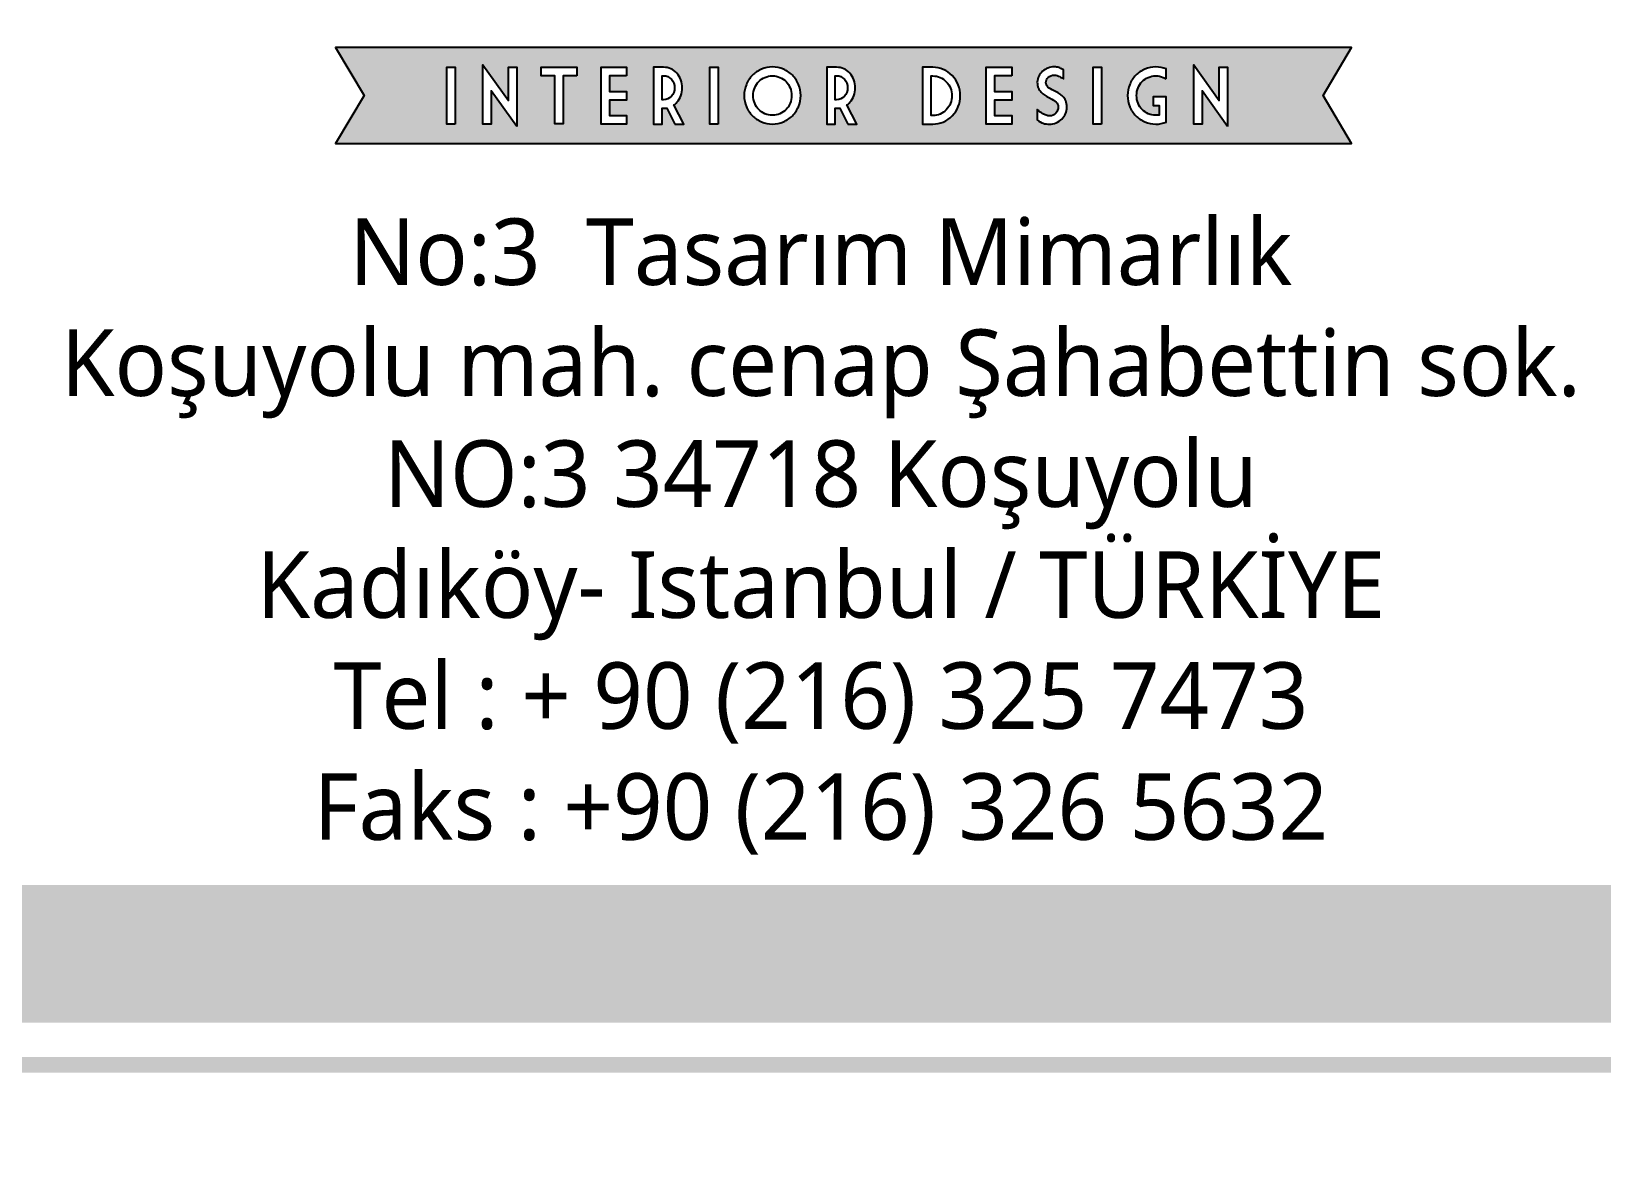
# Model space of a CAD drawing. Header units: millimetres. Extents: x 54215 to 67697, y 23496 to 56611.
# Drawn here: x 59901.1 to 59986.3, y 30303.1 to 30364.5 of the extents above; entities that cross this region are included whole.
import ezdxf

# ---------------------------------------------------------------- set-up
doc = ezdxf.new("R2010")
doc.units = ezdxf.units.MM
doc.layers.add('no3_lejand', color=255, linetype='Continuous', lineweight=13)
doc.styles.get("Standard").update_dxf_attribs({"font": 'arial.ttf'})

msp = doc.modelspace()

# ---------------------------------------------------------------- hatches: boundary and pattern name
at = {"true_color": 0xe74a37}
h = msp.add_hatch(color=13, dxfattribs=at)
h.dxf.hatch_style = 1
h.paths.add_polyline_path([(59962.3, 30363.628), (59927.987, 30363.628), (59917.58, 30363.628), (59919.13, 30361.018), (59917.58, 30358.407), (59927.987, 30358.407), (59962.3, 30358.407), (59972.708, 30358.407), (59971.157, 30361.018), (59972.708, 30363.628)])
h.paths.add_polyline_path([(59924.084, 30359.467), (59923.63, 30359.467), (59923.63, 30362.55), (59924.084, 30362.55)])
h.paths.add_polyline_path([(59927.421, 30359.331), (59926.037, 30361.266), (59926.037, 30359.467), (59925.583, 30359.467), (59925.583, 30362.693), (59926.967, 30360.753), (59926.967, 30362.567), (59927.421, 30362.567)])
h.paths.add_polyline_path([(59930.681, 30362.081), (59929.935, 30362.081), (59929.935, 30359.484), (59929.481, 30359.484), (59929.481, 30362.081), (59928.735, 30362.081), (59928.735, 30362.567), (59930.681, 30362.567)])
h.paths.add_polyline_path([(59933.377, 30362.081), (59932.451, 30362.081), (59932.451, 30361.243), (59933.377, 30361.243), (59933.377, 30360.774), (59932.451, 30360.774), (59932.451, 30359.936), (59933.377, 30359.936), (59933.377, 30359.467), (59931.995, 30359.467), (59931.995, 30362.55), (59933.377, 30362.55)])
edge = h.paths.add_edge_path()
edge.add_spline(control_points=[(59936.298, 30360.868), (59936.298, 30360.868), (59936.298, 30360.868), (59936.099, 30360.65), (59936.049, 30360.596), (59935.998, 30360.548), (59935.943, 30360.508), (59935.943, 30360.508), (59936.485, 30359.463), (59936.485, 30359.463), (59936.485, 30359.463), (59935.998, 30359.463), (59935.998, 30359.463), (59935.998, 30359.463), (59935.549, 30360.338), (59935.549, 30360.338), (59935.493, 30360.329), (59935.436, 30360.324), (59935.378, 30360.324), (59935.351, 30360.324), (59935.324, 30360.325), (59935.297, 30360.327), (59935.297, 30360.327), (59935.297, 30359.471), (59935.297, 30359.471), (59935.297, 30359.471), (59934.843, 30359.471), (59934.843, 30359.471), (59934.843, 30359.471), (59934.843, 30362.554), (59934.843, 30362.554), (59934.843, 30362.554), (59935.297, 30362.554), (59935.297, 30362.554), (59935.297, 30362.554), (59935.297, 30362.553), (59935.297, 30362.553), (59935.324, 30362.554), (59935.351, 30362.554), (59935.378, 30362.554), (59935.66, 30362.554), (59935.901, 30362.445), (59936.099, 30362.228), (59936.298, 30362.009), (59936.397, 30361.747), (59936.397, 30361.44), (59936.397, 30361.132), (59936.298, 30360.868)], knot_values=[0, 0, 0, 0, 0.00005, 0.0001, 1, 1, 1, 2, 2, 2, 3, 3, 3, 4, 4, 4, 5, 5, 5, 6, 6, 6, 7, 7, 7, 8, 8, 8, 9, 9, 9, 10, 10, 10, 11, 11, 11, 12, 12, 12, 13, 13, 13, 14, 14, 14, 15, 15, 15, 15], degree=3, periodic=0)
h.paths.add_polyline_path([(59938.338, 30359.467), (59937.884, 30359.467), (59937.884, 30362.567), (59938.338, 30362.567)])
edge = h.paths.add_edge_path()
edge.add_spline(control_points=[(59942.231, 30362.258), (59942.231, 30362.258), (59942.231, 30362.258), (59942.369, 30362.119), (59942.509, 30361.979), (59942.618, 30361.814), (59942.699, 30361.624), (59942.779, 30361.433), (59942.82, 30361.23), (59942.82, 30361.017), (59942.82, 30360.802), (59942.779, 30360.6), (59942.699, 30360.413), (59942.618, 30360.225), (59942.509, 30360.061), (59942.369, 30359.922), (59942.231, 30359.782), (59942.068, 30359.671), (59941.883, 30359.59), (59941.698, 30359.508), (59941.499, 30359.467), (59941.287, 30359.467), (59941.074, 30359.467), (59940.875, 30359.508), (59940.69, 30359.59), (59940.505, 30359.671), (59940.342, 30359.782), (59940.203, 30359.922), (59940.064, 30360.061), (59939.954, 30360.225), (59939.874, 30360.413), (59939.794, 30360.6), (59939.753, 30360.802), (59939.753, 30361.017), (59939.753, 30361.23), (59939.794, 30361.433), (59939.874, 30361.624), (59939.954, 30361.814), (59940.064, 30361.979), (59940.203, 30362.119), (59940.342, 30362.258), (59940.505, 30362.369), (59940.69, 30362.45), (59940.875, 30362.531), (59941.074, 30362.572), (59941.287, 30362.572), (59941.499, 30362.572), (59941.698, 30362.531), (59941.883, 30362.45), (59942.068, 30362.369), (59942.231, 30362.258)], knot_values=[0, 0, 0, 0, 0.00005, 0.0001, 1, 1, 1, 2, 2, 2, 3, 3, 3, 4, 4, 4, 5, 5, 5, 6, 6, 6, 7, 7, 7, 8, 8, 8, 9, 9, 9, 10, 10, 10, 11, 11, 11, 12, 12, 12, 13, 13, 13, 14, 14, 14, 15, 15, 15, 16, 16, 16, 16], degree=3, periodic=0)
edge = h.paths.add_edge_path()
edge.add_spline(control_points=[(59945.684, 30360.868), (59945.684, 30360.868), (59945.684, 30360.868), (59945.486, 30360.65), (59945.436, 30360.596), (59945.383, 30360.548), (59945.33, 30360.508), (59945.33, 30360.508), (59945.871, 30359.463), (59945.871, 30359.463), (59945.871, 30359.463), (59945.385, 30359.463), (59945.385, 30359.463), (59945.385, 30359.463), (59944.935, 30360.338), (59944.935, 30360.338), (59944.879, 30360.329), (59944.822, 30360.324), (59944.764, 30360.324), (59944.737, 30360.324), (59944.71, 30360.325), (59944.683, 30360.327), (59944.683, 30360.327), (59944.683, 30359.471), (59944.683, 30359.471), (59944.683, 30359.471), (59944.229, 30359.471), (59944.229, 30359.471), (59944.229, 30359.471), (59944.229, 30362.554), (59944.229, 30362.554), (59944.229, 30362.554), (59944.683, 30362.554), (59944.683, 30362.554), (59944.683, 30362.554), (59944.683, 30362.553), (59944.683, 30362.553), (59944.71, 30362.554), (59944.737, 30362.554), (59944.764, 30362.554), (59945.047, 30362.554), (59945.287, 30362.445), (59945.486, 30362.228), (59945.684, 30362.009), (59945.783, 30361.747), (59945.783, 30361.44), (59945.783, 30361.132), (59945.684, 30360.868)], knot_values=[0, 0, 0, 0, 0.00005, 0.0001, 1, 1, 1, 2, 2, 2, 3, 3, 3, 4, 4, 4, 5, 5, 5, 6, 6, 6, 7, 7, 7, 8, 8, 8, 9, 9, 9, 10, 10, 10, 11, 11, 11, 12, 12, 12, 13, 13, 13, 14, 14, 14, 15, 15, 15, 15], degree=3, periodic=0)
edge = h.paths.add_edge_path()
edge.add_spline(control_points=[(59949.985, 30362.55), (59949.985, 30362.55), (59949.985, 30362.55), (59949.985, 30362.55), (59950.397, 30362.55), (59950.748, 30362.4), (59951.039, 30362.099), (59951.331, 30361.798), (59951.476, 30361.434), (59951.476, 30361.009), (59951.476, 30360.584), (59951.331, 30360.221), (59951.039, 30359.919), (59950.748, 30359.618), (59950.397, 30359.467), (59949.985, 30359.467), (59949.985, 30359.467), (59949.436, 30359.467), (59949.436, 30359.467), (59949.436, 30359.467), (59949.436, 30362.55), (59949.436, 30362.55), (59949.436, 30362.55), (59949.985, 30362.55)], knot_values=[0, 0, 0, 0, 0.00005, 0.0001, 1, 1, 1, 2, 2, 2, 3, 3, 3, 4, 4, 4, 5, 5, 5, 6, 6, 6, 7, 7, 7, 7], degree=3, periodic=0)
h.paths.add_polyline_path([(59954.269, 30362.081), (59953.342, 30362.081), (59953.342, 30361.243), (59954.269, 30361.243), (59954.269, 30360.774), (59953.342, 30360.774), (59953.342, 30359.936), (59954.269, 30359.936), (59954.269, 30359.467), (59952.886, 30359.467), (59952.886, 30362.55), (59954.269, 30362.55)])
edge = h.paths.add_edge_path()
edge.add_spline(control_points=[(59956.974, 30361.035), (59956.974, 30361.035), (59956.974, 30361.035), (59957.04, 30360.971), (59957.106, 30360.906), (59957.159, 30360.825), (59957.2, 30360.728), (59957.241, 30360.63), (59957.262, 30360.515), (59957.265, 30360.38), (59957.265, 30360.258), (59957.24, 30360.14), (59957.19, 30360.029), (59957.14, 30359.919), (59957.071, 30359.821), (59956.981, 30359.735), (59956.892, 30359.65), (59956.79, 30359.583), (59956.674, 30359.535), (59956.559, 30359.487), (59956.438, 30359.463), (59956.312, 30359.463), (59956.183, 30359.463), (59956.068, 30359.48), (59955.969, 30359.513), (59955.87, 30359.547), (59955.763, 30359.607), (59955.65, 30359.693), (59955.65, 30359.693), (59955.65, 30360.269), (59955.65, 30360.269), (59955.721, 30360.193), (59955.774, 30360.14), (59955.813, 30360.113), (59955.85, 30360.086), (59955.896, 30360.057), (59955.951, 30360.026), (59956.006, 30359.995), (59956.066, 30359.969), (59956.132, 30359.949), (59956.198, 30359.928), (59956.264, 30359.917), (59956.329, 30359.917), (59956.463, 30359.917), (59956.572, 30359.965), (59956.658, 30360.061), (59956.744, 30360.157), (59956.787, 30360.27), (59956.787, 30360.401), (59956.787, 30360.509), (59956.751, 30360.596), (59956.677, 30360.663), (59956.604, 30360.73), (59956.485, 30360.807), (59956.319, 30360.893), (59956.218, 30360.946), (59956.135, 30360.995), (59956.066, 30361.038), (59955.996, 30361.081), (59955.93, 30361.135), (59955.866, 30361.199), (59955.803, 30361.263), (59955.752, 30361.34), (59955.712, 30361.429), (59955.673, 30361.517), (59955.654, 30361.622), (59955.654, 30361.742), (59955.66, 30361.859), (59955.687, 30361.968), (59955.737, 30362.07), (59955.787, 30362.171), (59955.855, 30362.259), (59955.94, 30362.335), (59956.025, 30362.412), (59956.122, 30362.471), (59956.231, 30362.512), (59956.339, 30362.554), (59956.454, 30362.575), (59956.574, 30362.575), (59956.664, 30362.573), (59956.747, 30362.56), (59956.821, 30362.537), (59956.895, 30362.514), (59956.98, 30362.472), (59957.074, 30362.412), (59957.074, 30362.412), (59957.074, 30361.928), (59957.074, 30361.928), (59957.018, 30361.967), (59956.979, 30361.991), (59956.958, 30362.001), (59956.937, 30362.009), (59956.908, 30362.025), (59956.869, 30362.047), (59956.83, 30362.068), (59956.786, 30362.087), (59956.735, 30362.102), (59956.684, 30362.118), (59956.63, 30362.125), (59956.574, 30362.125), (59956.447, 30362.123), (59956.339, 30362.082), (59956.252, 30362.001), (59956.164, 30361.919), (59956.119, 30361.824), (59956.119, 30361.717), (59956.123, 30361.614), (59956.159, 30361.534), (59956.231, 30361.473), (59956.302, 30361.412), (59956.415, 30361.344), (59956.574, 30361.268), (59956.682, 30361.215), (59956.77, 30361.168), (59956.838, 30361.128), (59956.906, 30361.088), (59956.974, 30361.035)], knot_values=[0, 0, 0, 0, 0.00005, 0.0001, 1, 1, 1, 2, 2, 2, 3, 3, 3, 4, 4, 4, 5, 5, 5, 6, 6, 6, 7, 7, 7, 8, 8, 8, 9, 9, 9, 10, 10, 10, 11, 11, 11, 12, 12, 12, 13, 13, 13, 14, 14, 14, 15, 15, 15, 16, 16, 16, 17, 17, 17, 18, 18, 18, 19, 19, 19, 20, 20, 20, 21, 21, 21, 22, 22, 22, 23, 23, 23, 24, 24, 24, 25, 25, 25, 26, 26, 26, 27, 27, 27, 28, 28, 28, 29, 29, 29, 30, 30, 30, 31, 31, 31, 32, 32, 32, 33, 33, 33, 34, 34, 34, 35, 35, 35, 36, 36, 36, 37, 37, 37, 38, 38, 38, 38], degree=3, periodic=0)
h.paths.add_polyline_path([(59959.135, 30359.467), (59958.681, 30359.467), (59958.681, 30362.567), (59959.135, 30362.567)])
edge = h.paths.add_edge_path()
edge.add_spline(control_points=[(59961.301, 30362.369), (59961.301, 30362.369), (59961.301, 30362.369), (59961.487, 30362.45), (59961.672, 30362.531), (59961.871, 30362.572), (59962.084, 30362.572), (59962.285, 30362.572), (59962.472, 30362.535), (59962.648, 30362.465), (59962.648, 30362.465), (59962.648, 30361.922), (59962.648, 30361.922), (59962.598, 30361.954), (59962.545, 30361.982), (59962.49, 30362.006), (59962.363, 30362.06), (59962.228, 30362.087), (59962.084, 30362.087), (59961.94, 30362.087), (59961.804, 30362.06), (59961.677, 30362.006), (59961.55, 30361.951), (59961.44, 30361.875), (59961.345, 30361.778), (59961.25, 30361.681), (59961.176, 30361.568), (59961.122, 30361.437), (59961.068, 30361.307), (59961.041, 30361.166), (59961.041, 30361.017), (59961.041, 30360.868), (59961.068, 30360.728), (59961.122, 30360.597), (59961.176, 30360.466), (59961.25, 30360.353), (59961.345, 30360.256), (59961.44, 30360.158), (59961.55, 30360.082), (59961.677, 30360.028), (59961.804, 30359.972), (59961.94, 30359.945), (59962.084, 30359.945), (59962.144, 30359.945), (59962.202, 30359.949), (59962.259, 30359.959), (59962.259, 30359.959), (59962.259, 30360.472), (59962.259, 30360.472), (59962.259, 30360.472), (59961.945, 30360.472), (59961.945, 30360.472), (59961.945, 30360.472), (59961.945, 30360.942), (59961.945, 30360.942), (59961.945, 30360.942), (59962.648, 30360.942), (59962.648, 30360.942), (59962.648, 30360.942), (59962.648, 30359.576), (59962.648, 30359.576), (59962.472, 30359.503), (59962.285, 30359.467), (59962.084, 30359.467), (59961.871, 30359.467), (59961.672, 30359.508), (59961.487, 30359.59), (59961.301, 30359.671), (59961.14, 30359.782), (59961.001, 30359.922), (59960.861, 30360.061), (59960.752, 30360.225), (59960.671, 30360.413), (59960.591, 30360.6), (59960.551, 30360.802), (59960.551, 30361.017), (59960.551, 30361.23), (59960.591, 30361.433), (59960.671, 30361.624), (59960.752, 30361.814), (59960.861, 30361.979), (59961.001, 30362.119), (59961.14, 30362.258), (59961.301, 30362.369)], knot_values=[0, 0, 0, 0, 0.00005, 0.0001, 1, 1, 1, 2, 2, 2, 3, 3, 3, 4, 4, 4, 5, 5, 5, 6, 6, 6, 7, 7, 7, 8, 8, 8, 9, 9, 9, 10, 10, 10, 11, 11, 11, 12, 12, 12, 13, 13, 13, 14, 14, 14, 15, 15, 15, 16, 16, 16, 17, 17, 17, 18, 18, 18, 19, 19, 19, 20, 20, 20, 21, 21, 21, 22, 22, 22, 23, 23, 23, 24, 24, 24, 25, 25, 25, 26, 26, 26, 27, 27, 27, 27], degree=3, periodic=0)
h.paths.add_polyline_path([(59965.976, 30359.331), (59964.592, 30361.266), (59964.592, 30359.467), (59964.138, 30359.467), (59964.138, 30362.693), (59965.522, 30360.753), (59965.522, 30362.567), (59965.976, 30362.567)])

# ---------------------------------------------------------------- linework, layer by layer
at = {"color": 13, "true_color": 0xe74a37}
for points in [[(59962.3, 30363.628), (59927.987, 30363.628), (59917.58, 30363.628), (59919.13, 30361.018), (59917.58, 30358.407), (59927.987, 30358.407), (59962.3, 30358.407), (59972.708, 30358.407), (59971.157, 30361.018), (59972.708, 30363.628), (59962.3, 30363.628)], [(59924.084, 30359.467), (59923.63, 30359.467), (59923.63, 30362.55), (59924.084, 30362.55), (59924.084, 30359.467)], [(59927.421, 30359.331), (59926.037, 30361.266), (59926.037, 30359.467), (59925.583, 30359.467), (59925.583, 30362.693), (59926.967, 30360.753), (59926.967, 30362.567), (59927.421, 30362.567), (59927.421, 30359.331)], [(59930.681, 30362.081), (59929.935, 30362.081), (59929.935, 30359.484), (59929.481, 30359.484), (59929.481, 30362.081), (59928.735, 30362.081), (59928.735, 30362.567), (59930.681, 30362.567), (59930.681, 30362.081)], [(59933.377, 30362.081), (59932.451, 30362.081), (59932.451, 30361.243), (59933.377, 30361.243), (59933.377, 30360.774), (59932.451, 30360.774), (59932.451, 30359.936), (59933.377, 30359.936), (59933.377, 30359.467), (59931.995, 30359.467), (59931.995, 30362.55), (59933.377, 30362.55), (59933.377, 30362.081)], [(59938.338, 30359.467), (59937.884, 30359.467), (59937.884, 30362.567), (59938.338, 30362.567), (59938.338, 30359.467)], [(59954.269, 30362.081), (59953.342, 30362.081), (59953.342, 30361.243), (59954.269, 30361.243), (59954.269, 30360.774), (59953.342, 30360.774), (59953.342, 30359.936), (59954.269, 30359.936), (59954.269, 30359.467), (59952.886, 30359.467), (59952.886, 30362.55), (59954.269, 30362.55), (59954.269, 30362.081)], [(59959.135, 30359.467), (59958.681, 30359.467), (59958.681, 30362.567), (59959.135, 30362.567), (59959.135, 30359.467)], [(59965.976, 30359.331), (59964.592, 30361.266), (59964.592, 30359.467), (59964.138, 30359.467), (59964.138, 30362.693), (59965.522, 30360.753), (59965.522, 30362.567), (59965.976, 30362.567), (59965.976, 30359.331)]]:
    msp.add_lwpolyline(points, dxfattribs=at)
for points, knots in [([(59935.998, 30359.463), (59935.998, 30359.463), (59935.549, 30360.338), (59935.549, 30360.338), (59935.493, 30360.329), (59935.436, 30360.324), (59935.378, 30360.324), (59935.351, 30360.324), (59935.324, 30360.325), (59935.297, 30360.327), (59935.297, 30360.327), (59935.297, 30359.471), (59935.297, 30359.471), (59935.297, 30359.471), (59934.843, 30359.471), (59934.843, 30359.471), (59934.843, 30359.471), (59934.843, 30362.554), (59934.843, 30362.554), (59934.843, 30362.554), (59935.297, 30362.554), (59935.297, 30362.554), (59935.297, 30362.554), (59935.297, 30362.553), (59935.297, 30362.553), (59935.324, 30362.554), (59935.351, 30362.554), (59935.378, 30362.554), (59935.66, 30362.554), (59935.901, 30362.445), (59936.099, 30362.228), (59936.298, 30362.009), (59936.397, 30361.747), (59936.397, 30361.44), (59936.397, 30361.132), (59936.298, 30360.868), (59936.099, 30360.65), (59936.049, 30360.596), (59935.998, 30360.548), (59935.943, 30360.508), (59935.943, 30360.508), (59936.485, 30359.463), (59936.485, 30359.463), (59936.485, 30359.463), (59935.998, 30359.463), (59935.998, 30359.463)], [0, 0, 0, 0, 1, 1, 1, 2, 2, 2, 3, 3, 3, 4, 4, 4, 5, 5, 5, 6, 6, 6, 7, 7, 7, 8, 8, 8, 9, 9, 9, 10, 10, 10, 11, 11, 11, 12, 12, 12, 13, 13, 13, 14, 14, 14, 15, 15, 15, 15]), ([(59935.803, 30361.904), (59935.686, 30362.032), (59935.544, 30362.096), (59935.378, 30362.096), (59935.351, 30362.096), (59935.324, 30362.094), (59935.297, 30362.092), (59935.297, 30362.092), (59935.297, 30360.788), (59935.297, 30360.788), (59935.322, 30360.785), (59935.35, 30360.783), (59935.378, 30360.783), (59935.544, 30360.783), (59935.686, 30360.847), (59935.803, 30360.976), (59935.92, 30361.104), (59935.978, 30361.258), (59935.978, 30361.44), (59935.978, 30361.622), (59935.92, 30361.777), (59935.803, 30361.904)], [0, 0, 0, 0, 1, 1, 1, 2, 2, 2, 3, 3, 3, 4, 4, 4, 5, 5, 5, 6, 6, 6, 7, 7, 7, 7]), ([(59942.699, 30360.413), (59942.618, 30360.225), (59942.509, 30360.061), (59942.369, 30359.922), (59942.231, 30359.782), (59942.068, 30359.671), (59941.883, 30359.59), (59941.698, 30359.508), (59941.499, 30359.467), (59941.287, 30359.467), (59941.074, 30359.467), (59940.875, 30359.508), (59940.69, 30359.59), (59940.505, 30359.671), (59940.342, 30359.782), (59940.203, 30359.922), (59940.064, 30360.061), (59939.954, 30360.225), (59939.874, 30360.413), (59939.794, 30360.6), (59939.753, 30360.802), (59939.753, 30361.017), (59939.753, 30361.23), (59939.794, 30361.433), (59939.874, 30361.624), (59939.954, 30361.814), (59940.064, 30361.979), (59940.203, 30362.119), (59940.342, 30362.258), (59940.505, 30362.369), (59940.69, 30362.45), (59940.875, 30362.531), (59941.074, 30362.572), (59941.287, 30362.572), (59941.499, 30362.572), (59941.698, 30362.531), (59941.883, 30362.45), (59942.068, 30362.369), (59942.231, 30362.258), (59942.369, 30362.119), (59942.509, 30361.979), (59942.618, 30361.814), (59942.699, 30361.624), (59942.779, 30361.433), (59942.82, 30361.23), (59942.82, 30361.017), (59942.82, 30360.802), (59942.779, 30360.6), (59942.699, 30360.413)], [0, 0, 0, 0, 1, 1, 1, 2, 2, 2, 3, 3, 3, 4, 4, 4, 5, 5, 5, 6, 6, 6, 7, 7, 7, 8, 8, 8, 9, 9, 9, 10, 10, 10, 11, 11, 11, 12, 12, 12, 13, 13, 13, 14, 14, 14, 15, 15, 15, 16, 16, 16, 16]), ([(59942.024, 30361.778), (59941.93, 30361.875), (59941.819, 30361.951), (59941.692, 30362.006), (59941.566, 30362.06), (59941.431, 30362.087), (59941.287, 30362.087), (59941.143, 30362.087), (59941.007, 30362.06), (59940.88, 30362.006), (59940.753, 30361.951), (59940.642, 30361.875), (59940.548, 30361.778), (59940.453, 30361.681), (59940.379, 30361.568), (59940.325, 30361.437), (59940.271, 30361.307), (59940.243, 30361.166), (59940.243, 30361.017), (59940.243, 30360.868), (59940.271, 30360.728), (59940.325, 30360.597), (59940.379, 30360.466), (59940.453, 30360.353), (59940.548, 30360.256), (59940.642, 30360.158), (59940.753, 30360.082), (59940.88, 30360.028), (59941.007, 30359.972), (59941.143, 30359.945), (59941.287, 30359.945), (59941.431, 30359.945), (59941.566, 30359.972), (59941.692, 30360.028), (59941.819, 30360.082), (59941.93, 30360.158), (59942.024, 30360.256), (59942.118, 30360.353), (59942.191, 30360.466), (59942.246, 30360.597), (59942.3, 30360.728), (59942.327, 30360.868), (59942.327, 30361.017), (59942.327, 30361.166), (59942.3, 30361.307), (59942.246, 30361.437), (59942.191, 30361.568), (59942.118, 30361.681), (59942.024, 30361.778)], [0, 0, 0, 0, 1, 1, 1, 2, 2, 2, 3, 3, 3, 4, 4, 4, 5, 5, 5, 6, 6, 6, 7, 7, 7, 8, 8, 8, 9, 9, 9, 10, 10, 10, 11, 11, 11, 12, 12, 12, 13, 13, 13, 14, 14, 14, 15, 15, 15, 16, 16, 16, 16]), ([(59945.385, 30359.463), (59945.385, 30359.463), (59944.935, 30360.338), (59944.935, 30360.338), (59944.879, 30360.329), (59944.822, 30360.324), (59944.764, 30360.324), (59944.737, 30360.324), (59944.71, 30360.325), (59944.683, 30360.327), (59944.683, 30360.327), (59944.683, 30359.471), (59944.683, 30359.471), (59944.683, 30359.471), (59944.229, 30359.471), (59944.229, 30359.471), (59944.229, 30359.471), (59944.229, 30362.554), (59944.229, 30362.554), (59944.229, 30362.554), (59944.683, 30362.554), (59944.683, 30362.554), (59944.683, 30362.554), (59944.683, 30362.553), (59944.683, 30362.553), (59944.71, 30362.554), (59944.737, 30362.554), (59944.764, 30362.554), (59945.047, 30362.554), (59945.287, 30362.445), (59945.486, 30362.228), (59945.684, 30362.009), (59945.783, 30361.747), (59945.783, 30361.44), (59945.783, 30361.132), (59945.684, 30360.868), (59945.486, 30360.65), (59945.436, 30360.596), (59945.383, 30360.548), (59945.33, 30360.508), (59945.33, 30360.508), (59945.871, 30359.463), (59945.871, 30359.463), (59945.871, 30359.463), (59945.385, 30359.463), (59945.385, 30359.463)], [0, 0, 0, 0, 1, 1, 1, 2, 2, 2, 3, 3, 3, 4, 4, 4, 5, 5, 5, 6, 6, 6, 7, 7, 7, 8, 8, 8, 9, 9, 9, 10, 10, 10, 11, 11, 11, 12, 12, 12, 13, 13, 13, 14, 14, 14, 15, 15, 15, 15]), ([(59945.189, 30361.904), (59945.072, 30362.032), (59944.93, 30362.096), (59944.764, 30362.096), (59944.737, 30362.096), (59944.71, 30362.094), (59944.683, 30362.092), (59944.683, 30362.092), (59944.683, 30360.788), (59944.683, 30360.788), (59944.709, 30360.785), (59944.736, 30360.783), (59944.764, 30360.783), (59944.93, 30360.783), (59945.072, 30360.847), (59945.189, 30360.976), (59945.306, 30361.104), (59945.364, 30361.258), (59945.364, 30361.44), (59945.364, 30361.622), (59945.306, 30361.777), (59945.189, 30361.904)], [0, 0, 0, 0, 1, 1, 1, 2, 2, 2, 3, 3, 3, 4, 4, 4, 5, 5, 5, 6, 6, 6, 7, 7, 7, 7]), ([(59951.039, 30359.919), (59950.748, 30359.618), (59950.397, 30359.467), (59949.985, 30359.467), (59949.985, 30359.467), (59949.436, 30359.467), (59949.436, 30359.467), (59949.436, 30359.467), (59949.436, 30362.55), (59949.436, 30362.55), (59949.436, 30362.55), (59949.985, 30362.55), (59949.985, 30362.55), (59950.397, 30362.55), (59950.748, 30362.4), (59951.039, 30362.099), (59951.331, 30361.798), (59951.476, 30361.434), (59951.476, 30361.009), (59951.476, 30360.584), (59951.331, 30360.221), (59951.039, 30359.919)], [0, 0, 0, 0, 1, 1, 1, 2, 2, 2, 3, 3, 3, 4, 4, 4, 5, 5, 5, 6, 6, 6, 7, 7, 7, 7]), ([(59949.985, 30362.083), (59949.985, 30362.083), (59949.89, 30362.083), (59949.89, 30362.083), (59949.89, 30362.083), (59949.89, 30359.936), (59949.89, 30359.936), (59949.89, 30359.936), (59949.985, 30359.936), (59949.985, 30359.936), (59950.271, 30359.936), (59950.516, 30360.041), (59950.72, 30360.25), (59950.923, 30360.46), (59951.025, 30360.712), (59951.025, 30361.009), (59951.025, 30361.306), (59950.923, 30361.56), (59950.72, 30361.77), (59950.516, 30361.978), (59950.271, 30362.083), (59949.985, 30362.083)], [0, 0, 0, 0, 1, 1, 1, 2, 2, 2, 3, 3, 3, 4, 4, 4, 5, 5, 5, 6, 6, 6, 7, 7, 7, 7]), ([(59957.19, 30360.029), (59957.14, 30359.919), (59957.071, 30359.821), (59956.981, 30359.735), (59956.892, 30359.65), (59956.79, 30359.583), (59956.674, 30359.535), (59956.559, 30359.487), (59956.438, 30359.463), (59956.312, 30359.463), (59956.183, 30359.463), (59956.068, 30359.48), (59955.969, 30359.513), (59955.87, 30359.547), (59955.763, 30359.607), (59955.65, 30359.693), (59955.65, 30359.693), (59955.65, 30360.269), (59955.65, 30360.269), (59955.721, 30360.193), (59955.774, 30360.14), (59955.813, 30360.113), (59955.85, 30360.086), (59955.896, 30360.057), (59955.951, 30360.026), (59956.006, 30359.995), (59956.066, 30359.969), (59956.132, 30359.949), (59956.198, 30359.928), (59956.264, 30359.917), (59956.329, 30359.917), (59956.463, 30359.917), (59956.572, 30359.965), (59956.658, 30360.061), (59956.744, 30360.157), (59956.787, 30360.27), (59956.787, 30360.401), (59956.787, 30360.509), (59956.751, 30360.596), (59956.677, 30360.663), (59956.604, 30360.73), (59956.485, 30360.807), (59956.319, 30360.893), (59956.218, 30360.946), (59956.135, 30360.995), (59956.066, 30361.038), (59955.996, 30361.081), (59955.93, 30361.135), (59955.866, 30361.199), (59955.803, 30361.263), (59955.752, 30361.34), (59955.712, 30361.429), (59955.673, 30361.517), (59955.654, 30361.622), (59955.654, 30361.742), (59955.66, 30361.859), (59955.687, 30361.968), (59955.737, 30362.07), (59955.787, 30362.171), (59955.855, 30362.259), (59955.94, 30362.335), (59956.025, 30362.412), (59956.122, 30362.471), (59956.231, 30362.512), (59956.339, 30362.554), (59956.454, 30362.575), (59956.574, 30362.575), (59956.664, 30362.573), (59956.747, 30362.56), (59956.821, 30362.537), (59956.895, 30362.514), (59956.98, 30362.472), (59957.074, 30362.412), (59957.074, 30362.412), (59957.074, 30361.928), (59957.074, 30361.928), (59957.018, 30361.967), (59956.979, 30361.991), (59956.958, 30362.001), (59956.937, 30362.009), (59956.908, 30362.025), (59956.869, 30362.047), (59956.83, 30362.068), (59956.786, 30362.087), (59956.735, 30362.102), (59956.684, 30362.118), (59956.63, 30362.125), (59956.574, 30362.125), (59956.447, 30362.123), (59956.339, 30362.082), (59956.252, 30362.001), (59956.164, 30361.919), (59956.119, 30361.824), (59956.119, 30361.717), (59956.123, 30361.614), (59956.159, 30361.534), (59956.231, 30361.473), (59956.302, 30361.412), (59956.415, 30361.344), (59956.574, 30361.268), (59956.682, 30361.215), (59956.77, 30361.168), (59956.838, 30361.128), (59956.906, 30361.088), (59956.974, 30361.035), (59957.04, 30360.971), (59957.106, 30360.906), (59957.159, 30360.825), (59957.2, 30360.728), (59957.241, 30360.63), (59957.262, 30360.515), (59957.265, 30360.38), (59957.265, 30360.258), (59957.24, 30360.14), (59957.19, 30360.029)], [0, 0, 0, 0, 1, 1, 1, 2, 2, 2, 3, 3, 3, 4, 4, 4, 5, 5, 5, 6, 6, 6, 7, 7, 7, 8, 8, 8, 9, 9, 9, 10, 10, 10, 11, 11, 11, 12, 12, 12, 13, 13, 13, 14, 14, 14, 15, 15, 15, 16, 16, 16, 17, 17, 17, 18, 18, 18, 19, 19, 19, 20, 20, 20, 21, 21, 21, 22, 22, 22, 23, 23, 23, 24, 24, 24, 25, 25, 25, 26, 26, 26, 27, 27, 27, 28, 28, 28, 29, 29, 29, 30, 30, 30, 31, 31, 31, 32, 32, 32, 33, 33, 33, 34, 34, 34, 35, 35, 35, 36, 36, 36, 37, 37, 37, 38, 38, 38, 38]), ([(59962.648, 30361.922), (59962.598, 30361.954), (59962.545, 30361.982), (59962.49, 30362.006), (59962.363, 30362.06), (59962.228, 30362.087), (59962.084, 30362.087), (59961.94, 30362.087), (59961.804, 30362.06), (59961.677, 30362.006), (59961.55, 30361.951), (59961.44, 30361.875), (59961.345, 30361.778), (59961.25, 30361.681), (59961.176, 30361.568), (59961.122, 30361.437), (59961.068, 30361.307), (59961.041, 30361.166), (59961.041, 30361.017), (59961.041, 30360.868), (59961.068, 30360.728), (59961.122, 30360.597), (59961.176, 30360.466), (59961.25, 30360.353), (59961.345, 30360.256), (59961.44, 30360.158), (59961.55, 30360.082), (59961.677, 30360.028), (59961.804, 30359.972), (59961.94, 30359.945), (59962.084, 30359.945), (59962.144, 30359.945), (59962.202, 30359.949), (59962.259, 30359.959), (59962.259, 30359.959), (59962.259, 30360.472), (59962.259, 30360.472), (59962.259, 30360.472), (59961.945, 30360.472), (59961.945, 30360.472), (59961.945, 30360.472), (59961.945, 30360.942), (59961.945, 30360.942), (59961.945, 30360.942), (59962.648, 30360.942), (59962.648, 30360.942), (59962.648, 30360.942), (59962.648, 30359.576), (59962.648, 30359.576), (59962.472, 30359.503), (59962.285, 30359.467), (59962.084, 30359.467), (59961.871, 30359.467), (59961.672, 30359.508), (59961.487, 30359.59), (59961.301, 30359.671), (59961.14, 30359.782), (59961.001, 30359.922), (59960.861, 30360.061), (59960.752, 30360.225), (59960.671, 30360.413), (59960.591, 30360.6), (59960.551, 30360.802), (59960.551, 30361.017), (59960.551, 30361.23), (59960.591, 30361.433), (59960.671, 30361.624), (59960.752, 30361.814), (59960.861, 30361.979), (59961.001, 30362.119), (59961.14, 30362.258), (59961.301, 30362.369), (59961.487, 30362.45), (59961.672, 30362.531), (59961.871, 30362.572), (59962.084, 30362.572), (59962.285, 30362.572), (59962.472, 30362.535), (59962.648, 30362.465), (59962.648, 30362.465), (59962.648, 30361.922), (59962.648, 30361.922)], [0, 0, 0, 0, 1, 1, 1, 2, 2, 2, 3, 3, 3, 4, 4, 4, 5, 5, 5, 6, 6, 6, 7, 7, 7, 8, 8, 8, 9, 9, 9, 10, 10, 10, 11, 11, 11, 12, 12, 12, 13, 13, 13, 14, 14, 14, 15, 15, 15, 16, 16, 16, 17, 17, 17, 18, 18, 18, 19, 19, 19, 20, 20, 20, 21, 21, 21, 22, 22, 22, 23, 23, 23, 24, 24, 24, 25, 25, 25, 26, 26, 26, 27, 27, 27, 27])]:
    msp.add_open_spline(points, degree=3, knots=knots, dxfattribs=at)
at = {"layer": 'no3_lejand', "color": 1, "const_width": 7.466}
msp.add_lwpolyline([(60031.563, 30165.658), (58594.786, 30165.658), (58594.786, 30745.658), (60031.563, 30745.658), (60031.563, 30430.039, -0.414214), (60021.528, 30420.004), (59870.006, 30420.004, 0.414214), (59865.992, 30415.99), (59865.992, 30318.455, 0.414214), (59870.006, 30314.441), (60021.528, 30314.441, -0.414214), (60031.563, 30304.407), (60031.563, 30165.658)], format="xyb", dxfattribs=at)
at = {"layer": 'no3_lejand', "color": 252, "const_width": 0.854}
msp.add_lwpolyline([(60025.542, 30430.039, -0.414214), (60021.528, 30426.025), (59870.006, 30426.025, 0.414214), (59859.971, 30415.99), (59859.971, 30318.455, 0.414214), (59870.006, 30308.421), (60021.528, 30308.421, -0.414214), (60025.542, 30304.407), (60025.542, 30171.679), (58600.807, 30171.679), (58600.807, 30739.637), (60025.542, 30739.637), (60025.542, 30430.039)], format="xyb", dxfattribs=at)

# ---------------------------------------------------------------- texts
at = {"layer": 'no3_lejand', "color": 7, "insert": (59943.914, 30337.089), "char_height": 3.61246, "width": 93.56152, "attachment_point": 5}
msp.add_mtext('{\\fLucida Sans Unicode|b0|i0|c162|p34;No:3  Tasarım Mimarlık\\PKoşuyolu mah. cenap Şahabettin sok.\\PNO:3 34718 Koşuyolu\\PKadıköy- Istanbul / TÜRKİYE\\PTel : + 90 (216) 325 7473\\PFaks : +90 (216) 326 5632}', dxfattribs=at)

doc.saveas('drawing.dxf')
